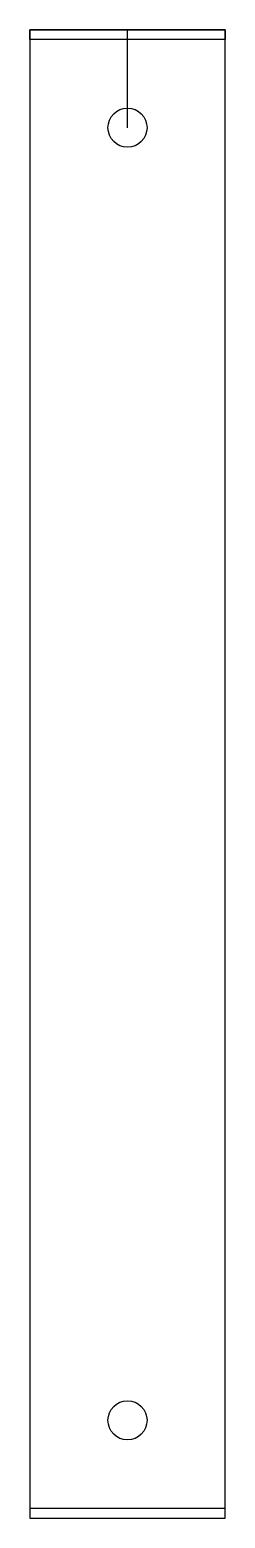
# Model space of a CAD drawing. Header units: millimetres. Extents: x -10 to 10, y -76 to 76.
import ezdxf

# ---------------------------------------------------------------- set-up
doc = ezdxf.new("R2010")
doc.units = ezdxf.units.MM
doc.layers.get('0').update_dxf_attribs({"linetype": 'CONTINUOUS'})

msp = doc.modelspace()

# ---------------------------------------------------------------- linework, layer by layer
msp.add_line((0, 66), (0, 76))
for points in [[(10, 76), (-10, 76), (-10, -76), (10, -76)], [(-10, 76), (10, 76), (10, 75), (-10, 75)], [(-10, -76), (10, -76), (10, -75), (-10, -75)]]:
    msp.add_lwpolyline(points, close=True)
for centre in [(0, 66), (0, -66)]:
    msp.add_circle(centre, 2)

doc.saveas('drawing.dxf')
